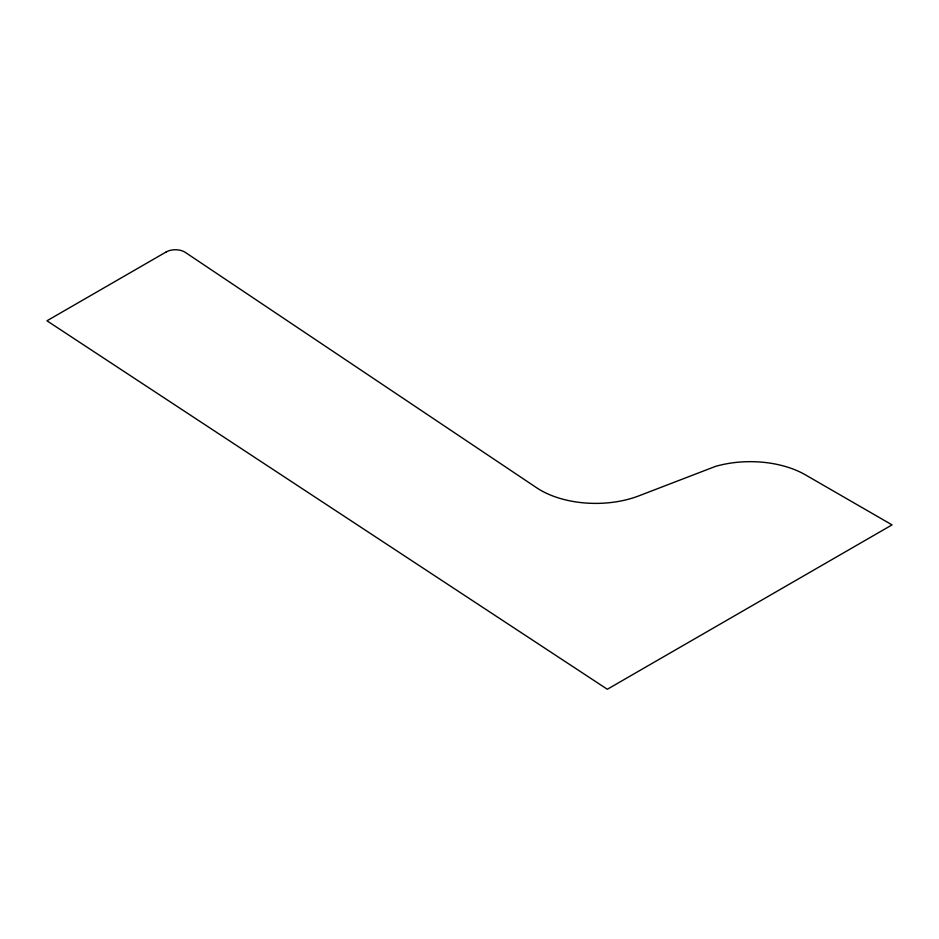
<?xml version="1.0" encoding="UTF-8"?>
<svg xmlns="http://www.w3.org/2000/svg" width="939" height="939" viewBox="0 0 939 939"><rect width="100%" height="100%" fill="white"/><g stroke="black" fill="none" stroke-linecap="round" stroke-linejoin="round"><path stroke-width="1.41" d="M166.215 251.934L46.95 320.798L607.333 689.261L892.05 524.878L805.392 474.841A77.937 44.99 0 0 0 715.424 466.413L639.318 495.686A77.937 44.99 0 0 1 536.65 487.775L185.241 252.345A12.993 7.5 0 0 0 166.215 251.934"/></g></svg>
